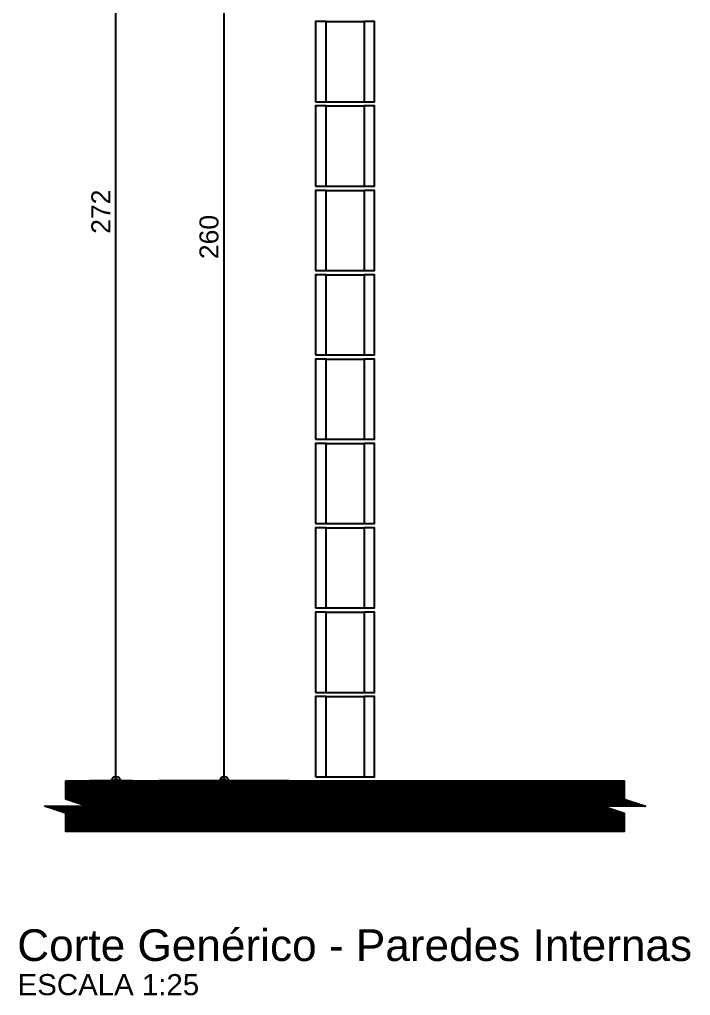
# Model space of a CAD drawing. Extents: x 0 to 119, y 0 to 84.
# Drawn here: x 57.77 to 64.14, y 65.01 to 74.27 of the extents above; entities that cross this region are included whole.
import ezdxf

# ---------------------------------------------------------------- set-up
doc = ezdxf.new("R2010")
doc.units = 0
doc.header["$MEASUREMENT"] = 0
for name, color, linetype in [('10', 252, 'CONTINUOUS'), ('24', 7, 'CONTINUOUS'), ('29', 9, 'CONTINUOUS'), ('32', 250, 'CONTINUOUS'), ('6', 178, 'CONTINUOUS')]:
    doc.layers.add(name, color=color, linetype=linetype)
doc.styles.add('TQS_ARIAL', font='arial.ttf')

msp = doc.modelspace()

# ---------------------------------------------------------------- linework, layer by layer
at = {"layer": '10', "color": 252, "linetype": 'Continuous'}
for p, q in [((60.676271, 74.249475), (61.036271, 74.249475)), ((60.676271, 73.489475), (61.036271, 73.489475)), ((60.676271, 73.449475), (61.036271, 73.449475)), ((60.676271, 72.689475), (61.036271, 72.689475)), ((60.676271, 72.649475), (61.036271, 72.649475)), ((60.676271, 71.889475), (61.036271, 71.889475)), ((60.676271, 71.849475), (61.036271, 71.849475)), ((60.676271, 71.089475), (61.036271, 71.089475)), ((60.676271, 71.049475), (61.036271, 71.049475)), ((60.676271, 70.289475), (61.036271, 70.289475)), ((60.676271, 70.249475), (61.036271, 70.249475)), ((60.676271, 69.489475), (61.036271, 69.489475)), ((60.676271, 69.449475), (61.036271, 69.449475)), ((60.676271, 68.689475), (61.036271, 68.689475)), ((60.676271, 68.649475), (61.036271, 68.649475)), ((60.676271, 67.889475), (61.036271, 67.889475)), ((60.676271, 67.849475), (61.036271, 67.849475)), ((60.676271, 67.089475), (61.036271, 67.089475))]:
    msp.add_line(p, q, dxfattribs=at)
for points in [[(60.576271, 73.489475), (60.676271, 73.489475), (60.676271, 74.249475), (60.576271, 74.249475), (60.576271, 73.489475)], [(61.036271, 73.489475), (61.136271, 73.489475), (61.136271, 74.249475), (61.036271, 74.249475), (61.036271, 73.489475)], [(60.576271, 72.689475), (60.676271, 72.689475), (60.676271, 73.449475), (60.576271, 73.449475), (60.576271, 72.689475)], [(61.036271, 72.689475), (61.136271, 72.689475), (61.136271, 73.449475), (61.036271, 73.449475), (61.036271, 72.689475)], [(60.576271, 71.889475), (60.676271, 71.889475), (60.676271, 72.649475), (60.576271, 72.649475), (60.576271, 71.889475)], [(61.036271, 71.889475), (61.136271, 71.889475), (61.136271, 72.649475), (61.036271, 72.649475), (61.036271, 71.889475)], [(60.576271, 71.089475), (60.676271, 71.089475), (60.676271, 71.849475), (60.576271, 71.849475), (60.576271, 71.089475)], [(61.036271, 71.089475), (61.136271, 71.089475), (61.136271, 71.849475), (61.036271, 71.849475), (61.036271, 71.089475)], [(60.576271, 70.289475), (60.676271, 70.289475), (60.676271, 71.049475), (60.576271, 71.049475), (60.576271, 70.289475)], [(61.036271, 70.289475), (61.136271, 70.289475), (61.136271, 71.049475), (61.036271, 71.049475), (61.036271, 70.289475)], [(60.576271, 69.489475), (60.676271, 69.489475), (60.676271, 70.249475), (60.576271, 70.249475), (60.576271, 69.489475)], [(61.036271, 69.489475), (61.136271, 69.489475), (61.136271, 70.249475), (61.036271, 70.249475), (61.036271, 69.489475)], [(60.576271, 68.689475), (60.676271, 68.689475), (60.676271, 69.449475), (60.576271, 69.449475), (60.576271, 68.689475)], [(61.036271, 68.689475), (61.136271, 68.689475), (61.136271, 69.449475), (61.036271, 69.449475), (61.036271, 68.689475)], [(60.576271, 67.889475), (60.676271, 67.889475), (60.676271, 68.649475), (60.576271, 68.649475), (60.576271, 67.889475)], [(61.036271, 67.889475), (61.136271, 67.889475), (61.136271, 68.649475), (61.036271, 68.649475), (61.036271, 67.889475)], [(60.576271, 67.089475), (60.676271, 67.089475), (60.676271, 67.849475), (60.576271, 67.849475), (60.576271, 67.089475)], [(61.036271, 67.089475), (61.136271, 67.089475), (61.136271, 67.849475), (61.036271, 67.849475), (61.036271, 67.089475)]]:
    msp.add_lwpolyline(points, dxfattribs=at)
at = {"layer": '29', "color": 9, "linetype": 'Continuous'}
for p, q in [((58.205936, 66.57808), (58.677331, 67.049475)), ((58.205936, 66.592222), (58.663189, 67.049475)), ((58.205936, 66.606364), (58.649047, 67.049475)), ((58.205936, 66.876142), (58.380346, 67.049475)), ((58.205936, 66.889207), (58.366204, 67.049475)), ((58.205936, 66.903349), (58.352062, 67.049475)), ((58.205936, 66.917491), (58.33792, 67.049475)), ((58.205936, 66.931633), (58.323778, 67.049475)), ((58.205936, 66.945776), (58.309636, 67.049475)), ((58.205936, 66.959918), (58.295493, 67.049475)), ((58.205936, 66.97406), (58.281351, 67.049475)), ((58.205936, 66.988202), (58.267209, 67.049475)), ((58.205936, 67.002344), (58.253067, 67.049475)), ((58.205936, 67.016486), (58.238925, 67.049475)), ((58.205936, 67.030628), (58.224783, 67.049475)), ((58.205936, 67.044771), (58.210641, 67.049475)), ((58.205936, 67.036817), (58.673278, 66.569475)), ((58.205936, 67.022675), (58.659136, 66.569475)), ((58.205936, 67.008533), (58.404522, 66.809947)), ((58.20742, 67.049475), (58.68742, 66.569475)), ((58.211473, 66.569475), (58.691473, 67.049475)), ((58.21735, 66.872337), (58.394488, 67.049475)), ((58.221562, 67.049475), (58.701562, 66.569475)), ((58.225615, 66.569475), (58.705615, 67.049475)), ((58.227957, 66.868802), (58.408631, 67.049475)), ((58.235704, 67.049475), (58.715704, 66.569475)), ((58.238563, 66.865266), (58.422773, 67.049475)), ((58.239758, 66.569475), (58.719758, 67.049475)), ((58.24917, 66.861731), (58.436915, 67.049475)), ((58.249846, 67.049475), (58.729846, 66.569475)), ((58.2539, 66.569475), (58.7339, 67.049475)), ((58.259777, 66.858195), (58.451057, 67.049475)), ((58.263988, 67.049475), (58.743988, 66.569475)), ((58.268042, 66.569475), (58.748042, 67.049475)), ((58.270383, 66.854659), (58.465199, 67.049475)), ((58.27813, 67.049475), (58.75813, 66.569475)), ((58.28099, 66.851124), (58.479341, 67.049475)), ((58.282184, 66.569475), (58.762184, 67.049475)), ((58.291596, 66.847588), (58.493483, 67.049475)), ((58.292273, 67.049475), (58.772273, 66.569475)), ((58.296326, 66.569475), (58.776326, 67.049475)), ((58.302203, 66.844053), (58.507625, 67.049475)), ((58.306415, 67.049475), (58.786415, 66.569475)), ((58.310468, 66.569475), (58.790468, 67.049475)), ((58.31281, 66.840517), (58.521768, 67.049475)), ((58.320557, 67.049475), (58.800557, 66.569475)), ((58.323416, 66.836982), (58.53591, 67.049475)), ((58.32461, 66.569475), (58.80461, 67.049475)), ((58.334023, 66.833446), (58.550052, 67.049475)), ((58.334699, 67.049475), (58.814699, 66.569475)), ((58.338752, 66.569475), (58.818752, 67.049475)), ((58.344629, 66.829911), (58.564194, 67.049475)), ((58.348841, 67.049475), (58.828841, 66.569475)), ((58.352895, 66.569475), (58.832895, 67.049475)), ((58.355236, 66.826375), (58.578336, 67.049475)), ((58.362983, 67.049475), (58.842983, 66.569475)), ((58.365843, 66.82284), (58.592478, 67.049475)), ((58.367037, 66.569475), (58.847037, 67.049475)), ((58.376449, 66.819304), (58.60662, 67.049475)), ((58.377125, 67.049475), (58.857125, 66.569475)), ((58.381179, 66.569475), (58.861179, 67.049475)), ((58.387056, 66.815769), (58.620763, 67.049475)), ((58.391268, 67.049475), (58.871268, 66.569475)), ((58.395321, 66.569475), (58.875321, 67.049475)), ((58.397662, 66.812233), (58.634905, 67.049475)), ((58.40541, 67.049475), (58.88541, 66.569475)), ((58.409463, 66.569475), (58.889463, 67.049475)), ((58.419552, 67.049475), (58.899552, 66.569475)), ((58.423605, 66.569475), (58.903605, 67.049475)), ((58.433694, 67.049475), (58.913694, 66.569475)), ((58.437747, 66.569475), (58.917747, 67.049475)), ((58.447836, 67.049475), (58.927836, 66.569475)), ((58.45189, 66.569475), (58.93189, 67.049475)), ((58.461978, 67.049475), (58.941978, 66.569475)), ((58.466032, 66.569475), (58.946032, 67.049475)), ((58.47612, 67.049475), (58.95612, 66.569475)), ((58.480174, 66.569475), (58.960174, 67.049475)), ((58.490263, 67.049475), (58.970263, 66.569475)), ((58.494316, 66.569475), (58.974316, 67.049475)), ((58.504405, 67.049475), (58.984405, 66.569475)), ((58.508458, 66.569475), (58.988458, 67.049475)), ((58.518547, 67.049475), (58.998547, 66.569475)), ((58.5226, 66.569475), (59.0026, 67.049475)), ((58.532689, 67.049475), (59.012689, 66.569475)), ((58.536742, 66.569475), (59.016742, 67.049475)), ((58.546831, 67.049475), (59.026831, 66.569475)), ((58.550885, 66.569475), (59.030885, 67.049475)), ((58.560973, 67.049475), (59.040973, 66.569475)), ((58.565027, 66.569475), (59.045027, 67.049475)), ((58.575115, 67.049475), (59.055115, 66.569475)), ((58.579169, 66.569475), (59.059169, 67.049475)), ((58.589257, 67.049475), (59.069257, 66.569475)), ((58.593311, 66.569475), (59.073311, 67.049475)), ((58.6034, 67.049475), (59.0834, 66.569475)), ((58.607453, 66.569475), (59.087453, 67.049475)), ((58.617542, 67.049475), (59.097542, 66.569475)), ((58.621595, 66.569475), (59.101595, 67.049475)), ((58.631684, 67.049475), (59.111684, 66.569475)), ((58.635737, 66.569475), (59.115737, 67.049475)), ((58.645826, 67.049475), (59.125826, 66.569475)), ((58.649879, 66.569475), (59.129879, 67.049475)), ((58.659968, 67.049475), (59.139968, 66.569475)), ((58.664022, 66.569475), (59.144022, 67.049475)), ((58.67411, 67.049475), (59.15411, 66.569475)), ((58.678164, 66.569475), (59.158164, 67.049475)), ((58.688252, 67.049475), (59.168252, 66.569475)), ((58.692306, 66.569475), (59.172306, 67.049475)), ((58.702395, 67.049475), (59.182395, 66.569475)), ((58.706448, 66.569475), (59.186448, 67.049475)), ((58.716537, 67.049475), (59.196537, 66.569475)), ((58.72059, 66.569475), (59.20059, 67.049475)), ((58.730679, 67.049475), (59.210679, 66.569475)), ((58.734732, 66.569475), (59.214732, 67.049475)), ((58.744821, 67.049475), (59.224821, 66.569475)), ((58.748874, 66.569475), (59.228874, 67.049475)), ((58.758963, 67.049475), (59.238963, 66.569475)), ((58.763017, 66.569475), (59.243017, 67.049475)), ((58.773105, 67.049475), (59.253105, 66.569475)), ((58.777159, 66.569475), (59.257159, 67.049475)), ((58.787247, 67.049475), (59.267247, 66.569475)), ((58.791301, 66.569475), (59.271301, 67.049475)), ((58.80139, 67.049475), (59.28139, 66.569475)), ((58.805443, 66.569475), (59.285443, 67.049475)), ((58.815532, 67.049475), (59.295532, 66.569475)), ((58.819585, 66.569475), (59.299585, 67.049475)), ((58.829674, 67.049475), (59.309674, 66.569475)), ((58.833727, 66.569475), (59.313727, 67.049475)), ((58.843816, 67.049475), (59.323816, 66.569475)), ((58.847869, 66.569475), (59.327869, 67.049475)), ((58.857958, 67.049475), (59.337958, 66.569475)), ((58.862011, 66.569475), (59.342011, 67.049475)), ((58.8721, 67.049475), (59.3521, 66.569475)), ((58.876154, 66.569475), (59.356154, 67.049475)), ((58.886242, 67.049475), (59.366242, 66.569475)), ((58.890296, 66.569475), (59.370296, 67.049475)), ((58.900384, 67.049475), (59.380384, 66.569475)), ((58.904438, 66.569475), (59.384438, 67.049475)), ((58.914527, 67.049475), (59.394527, 66.569475)), ((58.91858, 66.569475), (59.39858, 67.049475)), ((58.928669, 67.049475), (59.408669, 66.569475)), ((58.932722, 66.569475), (59.412722, 67.049475)), ((58.942811, 67.049475), (59.422811, 66.569475)), ((58.946864, 66.569475), (59.426864, 67.049475)), ((58.956953, 67.049475), (59.436953, 66.569475)), ((58.961006, 66.569475), (59.441006, 67.049475)), ((58.971095, 67.049475), (59.451095, 66.569475)), ((58.975149, 66.569475), (59.455149, 67.049475)), ((58.985237, 67.049475), (59.465237, 66.569475)), ((58.989291, 66.569475), (59.469291, 67.049475)), ((58.999379, 67.049475), (59.479379, 66.569475)), ((59.003433, 66.569475), (59.483433, 67.049475)), ((59.013522, 67.049475), (59.493522, 66.569475)), ((59.017575, 66.569475), (59.497575, 67.049475)), ((59.027664, 67.049475), (59.507664, 66.569475)), ((59.031717, 66.569475), (59.511717, 67.049475)), ((59.041806, 67.049475), (59.521806, 66.569475)), ((59.045859, 66.569475), (59.525859, 67.049475)), ((59.055948, 67.049475), (59.535948, 66.569475)), ((59.060001, 66.569475), (59.540001, 67.049475)), ((59.07009, 67.049475), (59.55009, 66.569475)), ((59.074144, 66.569475), (59.554144, 67.049475)), ((59.084232, 67.049475), (59.564232, 66.569475)), ((59.088286, 66.569475), (59.568286, 67.049475)), ((59.098374, 67.049475), (59.578374, 66.569475)), ((59.102428, 66.569475), (59.582428, 67.049475)), ((59.112516, 67.049475), (59.592516, 66.569475)), ((59.11657, 66.569475), (59.59657, 67.049475)), ((59.126659, 67.049475), (59.606659, 66.569475)), ((59.130712, 66.569475), (59.610712, 67.049475)), ((59.140801, 67.049475), (59.620801, 66.569475)), ((59.144854, 66.569475), (59.624854, 67.049475)), ((59.154943, 67.049475), (59.634943, 66.569475)), ((59.158996, 66.569475), (59.638996, 67.049475)), ((59.169085, 67.049475), (59.649085, 66.569475)), ((59.173138, 66.569475), (59.653138, 67.049475)), ((59.183227, 67.049475), (59.663227, 66.569475)), ((59.187281, 66.569475), (59.667281, 67.049475)), ((59.197369, 67.049475), (59.677369, 66.569475)), ((59.201423, 66.569475), (59.681423, 67.049475)), ((59.211511, 67.049475), (59.691511, 66.569475)), ((59.215565, 66.569475), (59.695565, 67.049475)), ((59.225654, 67.049475), (59.705654, 66.569475)), ((59.229707, 66.569475), (59.709707, 67.049475)), ((59.239796, 67.049475), (59.719796, 66.569475)), ((59.243849, 66.569475), (59.723849, 67.049475)), ((59.253938, 67.049475), (59.733938, 66.569475)), ((59.257991, 66.569475), (59.737991, 67.049475)), ((59.26808, 67.049475), (59.74808, 66.569475)), ((59.272133, 66.569475), (59.752133, 67.049475)), ((59.282222, 67.049475), (59.762222, 66.569475)), ((59.286276, 66.569475), (59.766276, 67.049475)), ((59.296364, 67.049475), (59.776364, 66.569475)), ((59.300418, 66.569475), (59.780418, 67.049475)), ((59.310506, 67.049475), (59.790506, 66.569475)), ((59.31456, 66.569475), (59.79456, 67.049475)), ((59.324649, 67.049475), (59.804649, 66.569475)), ((59.328702, 66.569475), (59.808702, 67.049475)), ((59.338791, 67.049475), (59.818791, 66.569475)), ((59.342844, 66.569475), (59.822844, 67.049475)), ((59.352933, 67.049475), (59.832933, 66.569475)), ((59.356986, 66.569475), (59.836986, 67.049475)), ((59.367075, 67.049475), (59.847075, 66.569475)), ((59.371128, 66.569475), (59.851128, 67.049475)), ((59.381217, 67.049475), (59.861217, 66.569475)), ((59.385271, 66.569475), (59.865271, 67.049475)), ((59.395359, 67.049475), (59.875359, 66.569475)), ((59.399413, 66.569475), (59.879413, 67.049475)), ((59.409501, 67.049475), (59.889501, 66.569475)), ((59.413555, 66.569475), (59.893555, 67.049475)), ((59.423643, 67.049475), (59.903643, 66.569475)), ((59.427697, 66.569475), (59.907697, 67.049475)), ((59.437786, 67.049475), (59.917786, 66.569475)), ((59.441839, 66.569475), (59.921839, 67.049475)), ((59.451928, 67.049475), (59.931928, 66.569475)), ((59.455981, 66.569475), (59.935981, 67.049475)), ((59.46607, 67.049475), (59.94607, 66.569475)), ((59.470123, 66.569475), (59.950123, 67.049475)), ((59.480212, 67.049475), (59.960212, 66.569475)), ((59.484265, 66.569475), (59.964265, 67.049475)), ((59.494354, 67.049475), (59.974354, 66.569475)), ((59.498408, 66.569475), (59.978408, 67.049475)), ((59.508496, 67.049475), (59.988496, 66.569475)), ((59.51255, 66.569475), (59.99255, 67.049475)), ((59.522638, 67.049475), (60.002638, 66.569475)), ((59.526692, 66.569475), (60.006692, 67.049475)), ((59.536781, 67.049475), (60.016781, 66.569475)), ((59.540834, 66.569475), (60.020834, 67.049475)), ((59.550923, 67.049475), (60.030923, 66.569475)), ((59.554976, 66.569475), (60.034976, 67.049475)), ((59.565065, 67.049475), (60.045065, 66.569475)), ((59.569118, 66.569475), (60.049118, 67.049475)), ((59.579207, 67.049475), (60.059207, 66.569475)), ((59.58326, 66.569475), (60.06326, 67.049475)), ((59.593349, 67.049475), (60.073349, 66.569475)), ((59.597403, 66.569475), (60.077403, 67.049475)), ((59.607491, 67.049475), (60.087491, 66.569475)), ((59.611545, 66.569475), (60.091545, 67.049475)), ((59.621633, 67.049475), (60.101633, 66.569475)), ((59.625687, 66.569475), (60.105687, 67.049475)), ((59.635776, 67.049475), (60.115776, 66.569475)), ((59.639829, 66.569475), (60.119829, 67.049475)), ((59.649918, 67.049475), (60.129918, 66.569475)), ((59.653971, 66.569475), (60.133971, 67.049475)), ((59.66406, 67.049475), (60.14406, 66.569475)), ((59.668113, 66.569475), (60.148113, 67.049475)), ((59.678202, 67.049475), (60.158202, 66.569475)), ((59.682255, 66.569475), (60.162255, 67.049475)), ((59.692344, 67.049475), (60.172344, 66.569475)), ((59.696397, 66.569475), (60.176397, 67.049475)), ((59.706486, 67.049475), (60.186486, 66.569475)), ((59.71054, 66.569475), (60.19054, 67.049475)), ((59.720628, 67.049475), (60.200628, 66.569475)), ((59.724682, 66.569475), (60.204682, 67.049475)), ((59.73477, 67.049475), (60.21477, 66.569475)), ((59.738824, 66.569475), (60.218824, 67.049475)), ((59.748913, 67.049475), (60.228913, 66.569475)), ((59.752966, 66.569475), (60.232966, 67.049475)), ((59.763055, 67.049475), (60.243055, 66.569475)), ((59.767108, 66.569475), (60.247108, 67.049475)), ((59.777197, 67.049475), (60.257197, 66.569475)), ((59.78125, 66.569475), (60.26125, 67.049475)), ((59.791339, 67.049475), (60.271339, 66.569475)), ((59.795392, 66.569475), (60.275392, 67.049475)), ((59.805481, 67.049475), (60.285481, 66.569475)), ((59.809535, 66.569475), (60.289535, 67.049475)), ((59.819623, 67.049475), (60.299623, 66.569475)), ((59.823677, 66.569475), (60.303677, 67.049475)), ((59.833765, 67.049475), (60.313765, 66.569475)), ((59.837819, 66.569475), (60.317819, 67.049475)), ((59.847908, 67.049475), (60.327908, 66.569475)), ((59.851961, 66.569475), (60.331961, 67.049475)), ((59.86205, 67.049475), (60.34205, 66.569475)), ((59.866103, 66.569475), (60.346103, 67.049475)), ((59.876192, 67.049475), (60.356192, 66.569475)), ((59.880245, 66.569475), (60.360245, 67.049475)), ((59.890334, 67.049475), (60.370334, 66.569475)), ((59.894387, 66.569475), (60.374387, 67.049475)), ((59.904476, 67.049475), (60.384476, 66.569475)), ((59.90853, 66.569475), (60.38853, 67.049475)), ((59.918618, 67.049475), (60.398618, 66.569475)), ((59.922672, 66.569475), (60.402672, 67.049475)), ((59.93276, 67.049475), (60.41276, 66.569475)), ((59.936814, 66.569475), (60.416814, 67.049475)), ((59.946902, 67.049475), (60.426902, 66.569475)), ((59.950956, 66.569475), (60.430956, 67.049475)), ((59.961045, 67.049475), (60.441045, 66.569475)), ((59.965098, 66.569475), (60.445098, 67.049475)), ((59.975187, 67.049475), (60.455187, 66.569475)), ((59.97924, 66.569475), (60.45924, 67.049475)), ((59.989329, 67.049475), (60.469329, 66.569475)), ((59.993382, 66.569475), (60.473382, 67.049475)), ((60.003471, 67.049475), (60.483471, 66.569475)), ((60.007524, 66.569475), (60.487524, 67.049475)), ((60.017613, 67.049475), (60.497613, 66.569475)), ((60.021667, 66.569475), (60.501667, 67.049475)), ((60.031755, 67.049475), (60.511755, 66.569475)), ((60.035809, 66.569475), (60.515809, 67.049475)), ((60.045897, 67.049475), (60.525897, 66.569475)), ((60.049951, 66.569475), (60.529951, 67.049475)), ((60.06004, 67.049475), (60.54004, 66.569475)), ((60.064093, 66.569475), (60.544093, 67.049475)), ((60.074182, 67.049475), (60.554182, 66.569475)), ((60.078235, 66.569475), (60.558235, 67.049475)), ((60.088324, 67.049475), (60.568324, 66.569475)), ((60.092377, 66.569475), (60.572377, 67.049475)), ((60.102466, 67.049475), (60.582466, 66.569475)), ((60.106519, 66.569475), (60.586519, 67.049475)), ((60.116608, 67.049475), (60.596608, 66.569475)), ((60.120662, 66.569475), (60.600662, 67.049475)), ((60.13075, 67.049475), (60.61075, 66.569475)), ((60.134804, 66.569475), (60.614804, 67.049475)), ((60.144892, 67.049475), (60.624892, 66.569475)), ((60.148946, 66.569475), (60.628946, 67.049475)), ((60.159035, 67.049475), (60.639035, 66.569475)), ((60.163088, 66.569475), (60.643088, 67.049475)), ((60.173177, 67.049475), (60.653177, 66.569475)), ((60.17723, 66.569475), (60.65723, 67.049475)), ((60.187319, 67.049475), (60.667319, 66.569475)), ((60.191372, 66.569475), (60.671372, 67.049475)), ((60.201461, 67.049475), (60.681461, 66.569475)), ((60.205514, 66.569475), (60.685514, 67.049475)), ((60.215603, 67.049475), (60.695603, 66.569475)), ((60.219657, 66.569475), (60.699657, 67.049475)), ((60.229745, 67.049475), (60.709745, 66.569475)), ((60.233799, 66.569475), (60.713799, 67.049475)), ((60.243887, 67.049475), (60.723887, 66.569475)), ((60.247941, 66.569475), (60.727941, 67.049475)), ((60.258029, 67.049475), (60.738029, 66.569475)), ((60.262083, 66.569475), (60.742083, 67.049475)), ((60.272172, 67.049475), (60.752172, 66.569475)), ((60.276225, 66.569475), (60.756225, 67.049475)), ((60.286314, 67.049475), (60.766314, 66.569475)), ((60.290367, 66.569475), (60.770367, 67.049475)), ((60.300456, 67.049475), (60.780456, 66.569475)), ((60.304509, 66.569475), (60.784509, 67.049475)), ((60.314598, 67.049475), (60.794598, 66.569475)), ((60.318651, 66.569475), (60.798651, 67.049475)), ((60.32874, 67.049475), (60.80874, 66.569475)), ((60.332794, 66.569475), (60.812794, 67.049475)), ((60.342882, 67.049475), (60.822882, 66.569475)), ((60.346936, 66.569475), (60.826936, 67.049475)), ((60.357024, 67.049475), (60.837024, 66.569475)), ((60.361078, 66.569475), (60.841078, 67.049475)), ((60.371167, 67.049475), (60.851167, 66.569475)), ((60.37522, 66.569475), (60.85522, 67.049475)), ((60.385309, 67.049475), (60.865309, 66.569475)), ((60.389362, 66.569475), (60.869362, 67.049475)), ((60.399451, 67.049475), (60.879451, 66.569475)), ((60.403504, 66.569475), (60.883504, 67.049475)), ((60.413593, 67.049475), (60.893593, 66.569475)), ((60.417646, 66.569475), (60.897646, 67.049475)), ((60.427735, 67.049475), (60.907735, 66.569475)), ((60.431789, 66.569475), (60.911789, 67.049475)), ((60.441877, 67.049475), (60.921877, 66.569475)), ((60.445931, 66.569475), (60.925931, 67.049475)), ((60.456019, 67.049475), (60.936019, 66.569475)), ((60.460073, 66.569475), (60.940073, 67.049475)), ((60.470162, 67.049475), (60.950162, 66.569475)), ((60.474215, 66.569475), (60.954215, 67.049475)), ((60.484304, 67.049475), (60.964304, 66.569475)), ((60.488357, 66.569475), (60.968357, 67.049475)), ((60.498446, 67.049475), (60.978446, 66.569475)), ((60.502499, 66.569475), (60.982499, 67.049475)), ((60.512588, 67.049475), (60.992588, 66.569475)), ((60.516641, 66.569475), (60.996641, 67.049475)), ((60.52673, 67.049475), (61.00673, 66.569475)), ((60.530783, 66.569475), (61.010783, 67.049475)), ((60.540872, 67.049475), (61.020872, 66.569475)), ((60.544926, 66.569475), (61.024926, 67.049475)), ((60.555014, 67.049475), (61.035014, 66.569475)), ((60.559068, 66.569475), (61.039068, 67.049475)), ((60.569156, 67.049475), (61.049156, 66.569475)), ((60.57321, 66.569475), (61.05321, 67.049475)), ((60.583299, 67.049475), (61.063299, 66.569475)), ((60.587352, 66.569475), (61.067352, 67.049475)), ((60.597441, 67.049475), (61.077441, 66.569475)), ((60.601494, 66.569475), (61.081494, 67.049475)), ((60.611583, 67.049475), (61.091583, 66.569475)), ((60.615636, 66.569475), (61.095636, 67.049475)), ((60.625725, 67.049475), (61.105725, 66.569475)), ((60.629778, 66.569475), (61.109778, 67.049475)), ((60.639867, 67.049475), (61.119867, 66.569475)), ((60.643921, 66.569475), (61.123921, 67.049475)), ((60.654009, 67.049475), (61.134009, 66.569475)), ((60.658063, 66.569475), (61.138063, 67.049475)), ((60.668151, 67.049475), (61.148151, 66.569475)), ((60.672205, 66.569475), (61.152205, 67.049475)), ((60.682294, 67.049475), (61.162294, 66.569475)), ((60.686347, 66.569475), (61.166347, 67.049475)), ((60.696436, 67.049475), (61.176436, 66.569475)), ((60.700489, 66.569475), (61.180489, 67.049475)), ((60.710578, 67.049475), (61.190578, 66.569475)), ((60.714631, 66.569475), (61.194631, 67.049475)), ((60.72472, 67.049475), (61.20472, 66.569475)), ((60.728773, 66.569475), (61.208773, 67.049475)), ((60.738862, 67.049475), (61.218862, 66.569475)), ((60.742916, 66.569475), (61.222916, 67.049475)), ((60.753004, 67.049475), (61.233004, 66.569475)), ((60.757058, 66.569475), (61.237058, 67.049475)), ((60.767146, 67.049475), (61.247146, 66.569475)), ((60.7712, 66.569475), (61.2512, 67.049475)), ((60.781288, 67.049475), (61.261288, 66.569475)), ((60.785342, 66.569475), (61.265342, 67.049475)), ((60.795431, 67.049475), (61.275431, 66.569475)), ((60.799484, 66.569475), (61.279484, 67.049475)), ((60.809573, 67.049475), (61.289573, 66.569475)), ((60.813626, 66.569475), (61.293626, 67.049475)), ((60.823715, 67.049475), (61.303715, 66.569475)), ((60.827768, 66.569475), (61.307768, 67.049475)), ((60.837857, 67.049475), (61.317857, 66.569475)), ((60.84191, 66.569475), (61.32191, 67.049475)), ((60.851999, 67.049475), (61.331999, 66.569475)), ((60.856053, 66.569475), (61.336053, 67.049475)), ((60.866141, 67.049475), (61.346141, 66.569475)), ((60.870195, 66.569475), (61.350195, 67.049475)), ((60.880283, 67.049475), (61.360283, 66.569475)), ((60.884337, 66.569475), (61.364337, 67.049475)), ((60.894426, 67.049475), (61.374426, 66.569475)), ((60.898479, 66.569475), (61.378479, 67.049475)), ((60.908568, 67.049475), (61.388568, 66.569475)), ((60.912621, 66.569475), (61.392621, 67.049475)), ((60.92271, 67.049475), (61.40271, 66.569475)), ((60.926763, 66.569475), (61.406763, 67.049475)), ((60.936852, 67.049475), (61.416852, 66.569475)), ((60.940905, 66.569475), (61.420905, 67.049475)), ((60.950994, 67.049475), (61.430994, 66.569475)), ((60.955048, 66.569475), (61.435048, 67.049475)), ((60.965136, 67.049475), (61.445136, 66.569475)), ((60.96919, 66.569475), (61.44919, 67.049475)), ((60.979278, 67.049475), (61.459278, 66.569475)), ((60.983332, 66.569475), (61.463332, 67.049475)), ((60.993421, 67.049475), (61.473421, 66.569475)), ((60.997474, 66.569475), (61.477474, 67.049475)), ((61.007563, 67.049475), (61.487563, 66.569475)), ((61.011616, 66.569475), (61.491616, 67.049475)), ((61.021705, 67.049475), (61.501705, 66.569475)), ((61.025758, 66.569475), (61.505758, 67.049475)), ((61.035847, 67.049475), (61.515847, 66.569475)), ((61.0399, 66.569475), (61.5199, 67.049475)), ((61.049989, 67.049475), (61.529989, 66.569475)), ((61.054043, 66.569475), (61.534043, 67.049475)), ((61.064131, 67.049475), (61.544131, 66.569475)), ((61.068185, 66.569475), (61.548185, 67.049475)), ((61.078273, 67.049475), (61.558273, 66.569475)), ((61.082327, 66.569475), (61.562327, 67.049475)), ((61.092415, 67.049475), (61.572415, 66.569475)), ((61.096469, 66.569475), (61.576469, 67.049475)), ((61.106558, 67.049475), (61.586558, 66.569475)), ((61.110611, 66.569475), (61.590611, 67.049475)), ((61.1207, 67.049475), (61.6007, 66.569475)), ((61.124753, 66.569475), (61.604753, 67.049475)), ((61.134842, 67.049475), (61.614842, 66.569475)), ((61.138895, 66.569475), (61.618895, 67.049475)), ((61.148984, 67.049475), (61.628984, 66.569475)), ((61.153037, 66.569475), (61.633037, 67.049475)), ((61.163126, 67.049475), (61.643126, 66.569475)), ((61.16718, 66.569475), (61.64718, 67.049475)), ((61.177268, 67.049475), (61.657268, 66.569475)), ((61.181322, 66.569475), (61.661322, 67.049475)), ((61.19141, 67.049475), (61.67141, 66.569475)), ((61.195464, 66.569475), (61.675464, 67.049475)), ((61.205553, 67.049475), (61.685553, 66.569475)), ((61.209606, 66.569475), (61.689606, 67.049475)), ((61.219695, 67.049475), (61.699695, 66.569475)), ((61.223748, 66.569475), (61.703748, 67.049475)), ((61.233837, 67.049475), (61.713837, 66.569475)), ((61.23789, 66.569475), (61.71789, 67.049475)), ((61.247979, 67.049475), (61.727979, 66.569475)), ((61.252032, 66.569475), (61.732032, 67.049475)), ((61.262121, 67.049475), (61.742121, 66.569475)), ((61.266175, 66.569475), (61.746175, 67.049475)), ((61.276263, 67.049475), (61.756263, 66.569475)), ((61.280317, 66.569475), (61.760317, 67.049475)), ((61.290405, 67.049475), (61.770405, 66.569475)), ((61.294459, 66.569475), (61.774459, 67.049475)), ((61.304548, 67.049475), (61.784548, 66.569475)), ((61.308601, 66.569475), (61.788601, 67.049475)), ((61.31869, 67.049475), (61.79869, 66.569475)), ((61.322743, 66.569475), (61.802743, 67.049475)), ((61.332832, 67.049475), (61.812832, 66.569475)), ((61.336885, 66.569475), (61.816885, 67.049475)), ((61.346974, 67.049475), (61.826974, 66.569475)), ((61.351027, 66.569475), (61.831027, 67.049475)), ((61.361116, 67.049475), (61.841116, 66.569475)), ((61.365169, 66.569475), (61.845169, 67.049475)), ((61.375258, 67.049475), (61.855258, 66.569475)), ((61.379312, 66.569475), (61.859312, 67.049475)), ((61.3894, 67.049475), (61.8694, 66.569475)), ((61.393454, 66.569475), (61.873454, 67.049475)), ((61.403542, 67.049475), (61.883542, 66.569475)), ((61.407596, 66.569475), (61.887596, 67.049475)), ((61.417685, 67.049475), (61.897685, 66.569475)), ((61.421738, 66.569475), (61.901738, 67.049475)), ((61.431827, 67.049475), (61.911827, 66.569475)), ((61.43588, 66.569475), (61.91588, 67.049475)), ((61.445969, 67.049475), (61.925969, 66.569475)), ((61.450022, 66.569475), (61.930022, 67.049475)), ((61.460111, 67.049475), (61.940111, 66.569475)), ((61.464164, 66.569475), (61.944164, 67.049475)), ((61.474253, 67.049475), (61.954253, 66.569475)), ((61.478307, 66.569475), (61.958307, 67.049475)), ((61.488395, 67.049475), (61.968395, 66.569475)), ((61.492449, 66.569475), (61.972449, 67.049475)), ((61.502537, 67.049475), (61.982537, 66.569475)), ((61.506591, 66.569475), (61.986591, 67.049475)), ((61.51668, 67.049475), (61.99668, 66.569475)), ((61.520733, 66.569475), (62.000733, 67.049475)), ((61.530822, 67.049475), (62.010822, 66.569475)), ((61.534875, 66.569475), (62.014875, 67.049475)), ((61.544964, 67.049475), (62.024964, 66.569475)), ((61.549017, 66.569475), (62.029017, 67.049475)), ((61.559106, 67.049475), (62.039106, 66.569475)), ((61.563159, 66.569475), (62.043159, 67.049475)), ((61.573248, 67.049475), (62.053248, 66.569475)), ((61.577302, 66.569475), (62.057302, 67.049475)), ((61.58739, 67.049475), (62.06739, 66.569475)), ((61.591444, 66.569475), (62.071444, 67.049475)), ((61.601532, 67.049475), (62.081532, 66.569475)), ((61.605586, 66.569475), (62.085586, 67.049475)), ((61.615674, 67.049475), (62.095674, 66.569475)), ((61.619728, 66.569475), (62.099728, 67.049475)), ((61.629817, 67.049475), (62.109817, 66.569475)), ((61.63387, 66.569475), (62.11387, 67.049475)), ((61.643959, 67.049475), (62.123959, 66.569475)), ((61.648012, 66.569475), (62.128012, 67.049475)), ((61.658101, 67.049475), (62.138101, 66.569475)), ((61.662154, 66.569475), (62.142154, 67.049475)), ((61.672243, 67.049475), (62.152243, 66.569475)), ((61.676296, 66.569475), (62.156296, 67.049475)), ((61.686385, 67.049475), (62.166385, 66.569475)), ((61.690439, 66.569475), (62.170439, 67.049475)), ((61.700527, 67.049475), (62.180527, 66.569475)), ((61.704581, 66.569475), (62.184581, 67.049475)), ((61.714669, 67.049475), (62.194669, 66.569475)), ((61.718723, 66.569475), (62.198723, 67.049475)), ((61.728812, 67.049475), (62.208812, 66.569475)), ((61.732865, 66.569475), (62.212865, 67.049475)), ((61.742954, 67.049475), (62.222954, 66.569475)), ((61.747007, 66.569475), (62.227007, 67.049475)), ((61.757096, 67.049475), (62.237096, 66.569475)), ((61.761149, 66.569475), (62.241149, 67.049475)), ((61.771238, 67.049475), (62.251238, 66.569475)), ((61.775291, 66.569475), (62.255291, 67.049475)), ((61.78538, 67.049475), (62.26538, 66.569475)), ((61.789434, 66.569475), (62.269434, 67.049475)), ((61.799522, 67.049475), (62.279522, 66.569475)), ((61.803576, 66.569475), (62.283576, 67.049475)), ((61.813664, 67.049475), (62.293664, 66.569475)), ((61.817718, 66.569475), (62.297718, 67.049475)), ((61.827807, 67.049475), (62.307807, 66.569475)), ((61.83186, 66.569475), (62.31186, 67.049475)), ((61.841949, 67.049475), (62.321949, 66.569475)), ((61.846002, 66.569475), (62.326002, 67.049475)), ((61.856091, 67.049475), (62.336091, 66.569475)), ((61.860144, 66.569475), (62.340144, 67.049475)), ((61.870233, 67.049475), (62.350233, 66.569475)), ((61.874286, 66.569475), (62.354286, 67.049475)), ((61.884375, 67.049475), (62.364375, 66.569475)), ((61.888429, 66.569475), (62.368429, 67.049475)), ((61.898517, 67.049475), (62.378517, 66.569475)), ((61.902571, 66.569475), (62.382571, 67.049475)), ((61.912659, 67.049475), (62.392659, 66.569475)), ((61.916713, 66.569475), (62.396713, 67.049475)), ((61.926801, 67.049475), (62.406801, 66.569475)), ((61.930855, 66.569475), (62.410855, 67.049475)), ((61.940944, 67.049475), (62.420944, 66.569475)), ((61.944997, 66.569475), (62.424997, 67.049475)), ((61.955086, 67.049475), (62.435086, 66.569475)), ((61.959139, 66.569475), (62.439139, 67.049475)), ((61.969228, 67.049475), (62.449228, 66.569475)), ((61.973281, 66.569475), (62.453281, 67.049475)), ((61.98337, 67.049475), (62.46337, 66.569475)), ((61.987423, 66.569475), (62.467423, 67.049475)), ((61.997512, 67.049475), (62.477512, 66.569475)), ((62.001566, 66.569475), (62.481566, 67.049475)), ((62.011654, 67.049475), (62.491654, 66.569475)), ((62.015708, 66.569475), (62.495708, 67.049475)), ((62.025796, 67.049475), (62.505796, 66.569475)), ((62.02985, 66.569475), (62.50985, 67.049475)), ((62.039939, 67.049475), (62.519939, 66.569475)), ((62.043992, 66.569475), (62.523992, 67.049475)), ((62.054081, 67.049475), (62.534081, 66.569475)), ((62.058134, 66.569475), (62.538134, 67.049475)), ((62.068223, 67.049475), (62.548223, 66.569475)), ((62.072276, 66.569475), (62.552276, 67.049475)), ((62.082365, 67.049475), (62.562365, 66.569475)), ((62.086418, 66.569475), (62.566418, 67.049475)), ((62.096507, 67.049475), (62.576507, 66.569475)), ((62.100561, 66.569475), (62.580561, 67.049475)), ((62.110649, 67.049475), (62.590649, 66.569475)), ((62.114703, 66.569475), (62.594703, 67.049475)), ((62.124791, 67.049475), (62.604791, 66.569475)), ((62.128845, 66.569475), (62.608845, 67.049475)), ((62.138934, 67.049475), (62.618934, 66.569475)), ((62.142987, 66.569475), (62.622987, 67.049475)), ((62.153076, 67.049475), (62.633076, 66.569475)), ((62.157129, 66.569475), (62.637129, 67.049475)), ((62.167218, 67.049475), (62.647218, 66.569475)), ((62.171271, 66.569475), (62.651271, 67.049475)), ((62.18136, 67.049475), (62.66136, 66.569475)), ((62.185413, 66.569475), (62.665413, 67.049475)), ((62.195502, 67.049475), (62.675502, 66.569475)), ((62.199556, 66.569475), (62.679556, 67.049475)), ((62.209644, 67.049475), (62.689644, 66.569475)), ((62.213698, 66.569475), (62.693698, 67.049475)), ((62.223786, 67.049475), (62.703786, 66.569475)), ((62.22784, 66.569475), (62.70784, 67.049475)), ((62.237928, 67.049475), (62.717928, 66.569475)), ((62.241982, 66.569475), (62.721982, 67.049475)), ((62.252071, 67.049475), (62.732071, 66.569475)), ((62.256124, 66.569475), (62.736124, 67.049475)), ((62.266213, 67.049475), (62.746213, 66.569475)), ((62.270266, 66.569475), (62.750266, 67.049475)), ((62.280355, 67.049475), (62.760355, 66.569475)), ((62.284408, 66.569475), (62.764408, 67.049475)), ((62.294497, 67.049475), (62.774497, 66.569475)), ((62.29855, 66.569475), (62.77855, 67.049475)), ((62.308639, 67.049475), (62.788639, 66.569475)), ((62.312693, 66.569475), (62.792693, 67.049475)), ((62.322781, 67.049475), (62.802781, 66.569475)), ((62.326835, 66.569475), (62.806835, 67.049475)), ((62.336923, 67.049475), (62.816923, 66.569475)), ((62.340977, 66.569475), (62.820977, 67.049475)), ((62.351066, 67.049475), (62.831066, 66.569475)), ((62.355119, 66.569475), (62.835119, 67.049475)), ((62.365208, 67.049475), (62.845208, 66.569475)), ((62.369261, 66.569475), (62.849261, 67.049475)), ((62.37935, 67.049475), (62.85935, 66.569475)), ((62.383403, 66.569475), (62.863403, 67.049475)), ((62.393492, 67.049475), (62.873492, 66.569475)), ((62.397545, 66.569475), (62.877545, 67.049475)), ((62.407634, 67.049475), (62.887634, 66.569475)), ((62.411688, 66.569475), (62.891688, 67.049475)), ((62.421776, 67.049475), (62.901776, 66.569475)), ((62.42583, 66.569475), (62.90583, 67.049475)), ((62.435918, 67.049475), (62.915918, 66.569475)), ((62.439972, 66.569475), (62.919972, 67.049475)), ((62.45006, 67.049475), (62.93006, 66.569475)), ((62.454114, 66.569475), (62.934114, 67.049475)), ((62.464203, 67.049475), (62.944203, 66.569475)), ((62.468256, 66.569475), (62.948256, 67.049475)), ((62.478345, 67.049475), (62.958345, 66.569475)), ((62.482398, 66.569475), (62.962398, 67.049475)), ((62.492487, 67.049475), (62.972487, 66.569475)), ((62.49654, 66.569475), (62.97654, 67.049475)), ((62.506629, 67.049475), (62.986629, 66.569475)), ((62.510682, 66.569475), (62.990682, 67.049475)), ((62.520771, 67.049475), (63.000771, 66.569475)), ((62.524825, 66.569475), (63.004825, 67.049475)), ((62.534913, 67.049475), (63.014913, 66.569475)), ((62.538967, 66.569475), (63.018967, 67.049475)), ((62.549055, 67.049475), (63.029055, 66.569475)), ((62.553109, 66.569475), (63.033109, 67.049475)), ((62.563198, 67.049475), (63.043198, 66.569475)), ((62.567251, 66.569475), (63.047251, 67.049475)), ((62.57734, 67.049475), (63.05734, 66.569475)), ((62.581393, 66.569475), (63.061393, 67.049475)), ((62.591482, 67.049475), (63.071482, 66.569475)), ((62.595535, 66.569475), (63.075535, 67.049475)), ((62.605624, 67.049475), (63.085624, 66.569475)), ((62.609677, 66.569475), (63.089677, 67.049475)), ((62.619766, 67.049475), (63.099766, 66.569475)), ((62.62382, 66.569475), (63.10382, 67.049475)), ((62.633908, 67.049475), (63.113908, 66.569475)), ((62.637962, 66.569475), (63.117962, 67.049475)), ((62.64805, 67.049475), (63.12805, 66.569475)), ((62.652104, 66.569475), (63.132104, 67.049475)), ((62.662193, 67.049475), (63.142193, 66.569475)), ((62.666246, 66.569475), (63.146246, 67.049475)), ((62.676335, 67.049475), (63.156335, 66.569475)), ((62.680388, 66.569475), (63.160388, 67.049475)), ((62.690477, 67.049475), (63.170477, 66.569475)), ((62.69453, 66.569475), (63.17453, 67.049475)), ((62.704619, 67.049475), (63.184619, 66.569475)), ((62.708672, 66.569475), (63.188672, 67.049475)), ((62.718761, 67.049475), (63.198761, 66.569475)), ((62.722815, 66.569475), (63.202815, 67.049475)), ((62.732903, 67.049475), (63.212903, 66.569475)), ((62.736957, 66.569475), (63.216957, 67.049475)), ((62.747045, 67.049475), (63.227045, 66.569475)), ((62.751099, 66.569475), (63.231099, 67.049475)), ((62.761187, 67.049475), (63.241187, 66.569475)), ((62.765241, 66.569475), (63.245241, 67.049475)), ((62.77533, 67.049475), (63.25533, 66.569475)), ((62.779383, 66.569475), (63.259383, 67.049475)), ((62.789472, 67.049475), (63.269472, 66.569475)), ((62.793525, 66.569475), (63.273525, 67.049475)), ((62.803614, 67.049475), (63.283614, 66.569475)), ((62.807667, 66.569475), (63.287667, 67.049475)), ((62.817756, 67.049475), (63.297756, 66.569475)), ((62.821809, 66.569475), (63.301809, 67.049475)), ((62.831898, 67.049475), (63.311898, 66.569475)), ((62.835952, 66.569475), (63.315952, 67.049475)), ((62.84604, 67.049475), (63.32604, 66.569475)), ((62.850094, 66.569475), (63.330094, 67.049475)), ((62.860182, 67.049475), (63.340182, 66.569475)), ((62.864236, 66.569475), (63.344236, 67.049475)), ((62.874325, 67.049475), (63.354325, 66.569475)), ((62.878378, 66.569475), (63.358378, 67.049475)), ((62.888467, 67.049475), (63.368467, 66.569475)), ((62.89252, 66.569475), (63.37252, 67.049475)), ((62.902609, 67.049475), (63.382609, 66.569475)), ((62.906662, 66.569475), (63.386662, 67.049475)), ((62.916751, 67.049475), (63.396751, 66.569475)), ((62.920804, 66.569475), (63.400804, 67.049475)), ((62.930893, 67.049475), (63.410893, 66.569475)), ((62.934947, 66.569475), (63.414947, 67.049475)), ((62.945035, 67.049475), (63.425035, 66.569475)), ((62.949089, 66.569475), (63.429089, 67.049475)), ((62.959177, 67.049475), (63.439177, 66.569475)), ((62.963231, 66.569475), (63.443231, 67.049475)), ((62.97332, 67.049475), (63.45332, 66.569475)), ((62.977373, 66.569475), (63.457373, 67.049475)), ((62.987462, 67.049475), (63.467462, 66.569475)), ((62.991515, 66.569475), (63.471515, 67.049475)), ((63.001604, 67.049475), (63.481604, 66.569475)), ((63.005657, 66.569475), (63.485657, 67.049475)), ((63.015746, 67.049475), (63.495746, 66.569475)), ((63.019799, 66.569475), (63.499799, 67.049475)), ((63.029888, 67.049475), (63.506607, 66.572757)), ((63.033942, 66.569475), (63.506607, 67.042141)), ((63.04403, 67.049475), (63.506607, 66.586899)), ((63.048084, 66.569475), (63.506607, 67.027999)), ((63.058172, 67.049475), (63.506607, 66.601041)), ((63.062226, 66.569475), (63.506607, 67.013856)), ((63.072314, 67.049475), (63.312314, 66.809475)), ((63.086457, 67.049475), (63.326457, 66.809475)), ((63.100599, 67.049475), (63.340599, 66.809475)), ((63.114741, 67.049475), (63.354741, 66.809475)), ((63.128883, 67.049475), (63.368883, 66.809475)), ((63.143025, 67.049475), (63.383025, 66.809475)), ((63.157167, 67.049475), (63.397167, 66.809475)), ((63.171309, 67.049475), (63.411309, 66.809475)), ((63.185452, 67.049475), (63.425452, 66.809475)), ((63.199594, 67.049475), (63.439594, 66.809475)), ((63.213736, 67.049475), (63.453736, 66.809475)), ((63.227878, 67.049475), (63.467878, 66.809475)), ((63.24202, 67.049475), (63.48202, 66.809475)), ((63.256162, 67.049475), (63.496162, 66.809475)), ((63.270304, 67.049475), (63.510304, 66.809475)), ((63.284447, 67.049475), (63.524447, 66.809475)), ((63.298589, 67.049475), (63.538589, 66.809475)), ((63.312731, 67.049475), (63.552731, 66.809475)), ((63.326873, 67.049475), (63.566873, 66.809475)), ((63.341015, 67.049475), (63.506607, 66.883884)), ((63.355157, 67.049475), (63.506607, 66.898026)), ((63.369299, 67.049475), (63.506607, 66.912168)), ((63.383441, 67.049475), (63.506607, 66.92631)), ((63.397584, 67.049475), (63.506607, 66.940452)), ((63.411726, 67.049475), (63.506607, 66.954594)), ((63.425868, 67.049475), (63.506607, 66.968736)), ((63.44001, 67.049475), (63.506607, 66.982879)), ((63.454152, 67.049475), (63.506607, 66.997021)), ((63.468294, 67.049475), (63.506607, 67.011163)), ((63.482436, 67.049475), (63.506607, 67.025305)), ((63.496579, 67.049475), (63.506607, 67.039447)), ((58.205936, 66.994391), (58.383309, 66.817018)), ((58.205936, 66.980249), (58.362096, 66.824089)), ((58.205936, 66.966107), (58.340883, 66.83116)), ((58.205936, 66.951964), (58.31967, 66.838231)), ((58.205936, 66.937822), (58.298456, 66.845302)), ((58.205936, 66.92368), (58.277243, 66.852373)), ((63.316368, 66.809475), (63.506607, 66.999714)), ((63.33051, 66.809475), (63.506607, 66.985572)), ((63.344652, 66.809475), (63.506607, 66.97143)), ((63.358794, 66.809475), (63.506607, 66.957288)), ((63.372936, 66.809475), (63.506607, 66.943146)), ((63.387079, 66.809475), (63.506607, 66.929004)), ((63.401221, 66.809475), (63.506607, 66.914862)), ((58.205936, 66.909538), (58.25603, 66.859444)), ((58.205936, 66.895396), (58.234817, 66.866515)), ((58.205936, 66.881254), (58.213604, 66.873586)), ((63.415363, 66.809475), (63.506607, 66.900719)), ((63.429505, 66.809475), (63.506607, 66.886577)), ((63.443647, 66.809475), (63.509387, 66.875215)), ((63.457789, 66.809475), (63.519993, 66.87168)), ((63.471931, 66.809475), (63.5306, 66.868144)), ((63.486074, 66.809475), (63.541207, 66.864609)), ((63.500216, 66.809475), (63.551813, 66.861073)), ((63.514358, 66.809475), (63.56242, 66.857538)), ((63.51822, 66.872271), (63.581015, 66.809475)), ((63.5285, 66.809475), (63.573027, 66.854002)), ((63.539433, 66.8652), (63.595157, 66.809475)), ((63.542642, 66.809475), (63.583633, 66.850466)), ((63.556784, 66.809475), (63.59424, 66.846931)), ((63.560646, 66.858129), (63.609299, 66.809475)), ((63.570926, 66.809475), (63.604846, 66.843395)), ((63.581859, 66.851058), (63.623441, 66.809475)), ((63.585068, 66.809475), (63.615453, 66.83986)), ((63.599211, 66.809475), (63.62606, 66.836324)), ((63.603072, 66.843987), (63.637584, 66.809475)), ((63.613353, 66.809475), (63.636666, 66.832789)), ((63.624285, 66.836916), (63.651726, 66.809475)), ((63.627495, 66.809475), (63.647273, 66.829253)), ((63.641637, 66.809475), (63.657879, 66.825718)), ((63.645498, 66.829845), (63.665868, 66.809475)), ((63.655779, 66.809475), (63.668486, 66.822182)), ((63.666712, 66.822774), (63.68001, 66.809475)), ((63.669921, 66.809475), (63.679093, 66.818647)), ((58.009014, 66.809475), (58.010553, 66.807936)), ((58.011284, 66.807693), (58.013067, 66.809475)), ((58.021891, 66.804157), (58.027209, 66.809475)), ((58.023156, 66.809475), (58.031766, 66.800865)), ((58.032497, 66.800622), (58.041351, 66.809475)), ((58.037298, 66.809475), (58.052979, 66.793794)), ((58.043104, 66.797086), (58.055493, 66.809475)), ((58.05144, 66.809475), (58.074192, 66.786723)), ((58.053711, 66.79355), (58.069636, 66.809475)), ((58.064317, 66.790015), (58.083778, 66.809475)), ((58.065582, 66.809475), (58.095405, 66.779652)), ((58.074924, 66.786479), (58.09792, 66.809475)), ((58.079724, 66.809475), (58.116619, 66.772581)), ((58.08553, 66.782944), (58.112062, 66.809475)), ((58.093866, 66.809475), (58.137832, 66.76551)), ((58.096137, 66.779408), (58.126204, 66.809475)), ((58.106744, 66.775873), (58.140346, 66.809475)), ((58.108009, 66.809475), (58.159045, 66.758439)), ((58.11735, 66.772337), (58.154488, 66.809475)), ((58.122151, 66.809475), (58.180258, 66.751368)), ((58.127957, 66.768802), (58.168631, 66.809475)), ((58.136293, 66.809475), (58.201472, 66.744297)), ((58.138563, 66.765266), (58.182773, 66.809475)), ((58.14917, 66.761731), (58.196915, 66.809475)), ((58.150435, 66.809475), (58.390435, 66.569475)), ((58.159777, 66.758195), (58.211057, 66.809475)), ((58.164577, 66.809475), (58.404577, 66.569475)), ((58.170383, 66.75466), (58.225199, 66.809475)), ((58.178719, 66.809475), (58.418719, 66.569475)), ((58.18099, 66.751124), (58.239341, 66.809475)), ((58.191596, 66.747588), (58.253483, 66.809475)), ((58.192861, 66.809475), (58.432861, 66.569475)), ((58.202203, 66.744053), (58.267625, 66.809475)), ((58.205936, 66.620506), (58.394905, 66.809475)), ((58.205936, 66.634649), (58.380763, 66.809475)), ((58.205936, 66.648791), (58.36662, 66.809475)), ((58.205936, 66.662933), (58.352478, 66.809475)), ((58.205936, 66.677075), (58.338336, 66.809475)), ((58.205936, 66.691217), (58.324194, 66.809475)), ((58.205936, 66.705359), (58.310052, 66.809475)), ((58.205936, 66.719501), (58.29591, 66.809475)), ((58.205936, 66.733644), (58.281768, 66.809475)), ((58.205936, 66.739832), (58.376293, 66.569475)), ((58.205936, 66.72569), (58.362151, 66.569475)), ((58.207004, 66.809475), (58.447004, 66.569475)), ((58.221146, 66.809475), (58.461146, 66.569475)), ((58.235288, 66.809475), (58.475288, 66.569475)), ((58.24943, 66.809475), (58.48943, 66.569475)), ((58.263572, 66.809475), (58.503572, 66.569475)), ((58.277714, 66.809475), (58.517714, 66.569475)), ((58.291856, 66.809475), (58.531856, 66.569475)), ((58.305998, 66.809475), (58.545998, 66.569475)), ((58.320141, 66.809475), (58.560141, 66.569475)), ((58.334283, 66.809475), (58.574283, 66.569475)), ((58.348425, 66.809475), (58.588425, 66.569475)), ((58.362567, 66.809475), (58.602567, 66.569475)), ((58.376709, 66.809475), (58.616709, 66.569475)), ((58.390851, 66.809475), (58.630851, 66.569475)), ((63.076368, 66.569475), (63.313928, 66.807035)), ((63.09051, 66.569475), (63.324534, 66.8035)), ((63.104652, 66.569475), (63.335141, 66.799964)), ((63.118794, 66.569475), (63.345747, 66.796429)), ((63.132936, 66.569475), (63.356354, 66.792893)), ((63.147079, 66.569475), (63.366961, 66.789357)), ((63.161221, 66.569475), (63.377567, 66.785822)), ((63.175363, 66.569475), (63.388174, 66.782286)), ((63.189505, 66.569475), (63.39878, 66.778751)), ((63.203647, 66.569475), (63.409387, 66.775215)), ((63.217789, 66.569475), (63.419994, 66.77168)), ((63.231931, 66.569475), (63.4306, 66.768144)), ((63.246074, 66.569475), (63.441207, 66.764609)), ((63.260216, 66.569475), (63.451813, 66.761073)), ((63.274358, 66.569475), (63.46242, 66.757538)), ((63.2885, 66.569475), (63.473027, 66.754002)), ((63.302642, 66.569475), (63.483633, 66.750467)), ((63.315168, 66.806622), (63.506607, 66.615183)), ((63.316784, 66.569475), (63.49424, 66.746931)), ((63.330926, 66.569475), (63.504846, 66.743395)), ((63.336382, 66.79955), (63.506607, 66.629325)), ((63.345068, 66.569475), (63.506607, 66.731014)), ((63.357595, 66.792479), (63.506607, 66.643467)), ((63.378808, 66.785408), (63.506607, 66.657609)), ((63.400021, 66.778337), (63.506607, 66.671752)), ((63.421234, 66.771266), (63.506607, 66.685894)), ((63.442448, 66.764195), (63.506607, 66.700036)), ((63.463661, 66.757124), (63.506607, 66.714178)), ((63.484874, 66.750053), (63.506607, 66.72832)), ((63.684063, 66.809475), (63.689699, 66.815111)), ((63.687925, 66.815703), (63.694152, 66.809475)), ((63.698206, 66.809475), (63.700306, 66.811576)), ((58.205936, 66.711548), (58.348009, 66.569475)), ((58.205936, 66.697406), (58.333866, 66.569475)), ((58.205936, 66.683264), (58.319724, 66.569475)), ((58.205936, 66.669122), (58.305582, 66.569475)), ((58.205936, 66.65498), (58.29144, 66.569475)), ((58.205936, 66.640837), (58.277298, 66.569475)), ((63.359211, 66.569475), (63.506607, 66.716872)), ((63.373353, 66.569475), (63.506607, 66.702729)), ((63.387495, 66.569475), (63.506607, 66.688587)), ((63.401637, 66.569475), (63.506607, 66.674445)), ((63.415779, 66.569475), (63.506607, 66.660303)), ((63.429921, 66.569475), (63.506607, 66.646161)), ((58.205936, 66.626695), (58.263156, 66.569475)), ((58.205936, 66.612553), (58.249014, 66.569475)), ((58.205936, 66.598411), (58.234871, 66.569475)), ((58.205936, 66.584269), (58.220729, 66.569475)), ((63.444063, 66.569475), (63.506607, 66.632019)), ((63.458206, 66.569475), (63.506607, 66.617877)), ((63.472348, 66.569475), (63.506607, 66.603735)), ((63.48649, 66.569475), (63.506607, 66.589592)), ((63.500632, 66.569475), (63.506607, 66.57545))]:
    msp.add_line(p, q, dxfattribs=at)
msp.add_lwpolyline([(58.205936, 67.049475), (63.506607, 67.049475), (63.506607, 66.876142), (63.706607, 66.809475), (63.306607, 66.809475), (63.506607, 66.742809), (63.506607, 66.569475), (58.205936, 66.569475), (58.205936, 66.742809), (58.005936, 66.809475), (58.405936, 66.809475), (58.205936, 66.876142), (58.205936, 67.049475)], dxfattribs=at)
at = {"layer": '32', "color": 250, "linetype": 'Continuous'}
for p, q in [((58.681976, 67.049475), (58.681976, 77.929475)), ((59.708339, 67.049475), (59.708339, 77.449475)), ((58.205936, 67.049475), (58.205936, 67.049475)), ((58.840406, 67.049475), (58.431976, 67.049475)), ((60.326271, 67.049475), (59.090406, 67.049475)), ((60.326271, 67.049475), (59.090406, 67.049475)), ((59.090406, 67.049475), (59.090406, 67.049475)), ((60.076271, 67.049475), (59.458339, 67.049475)), ((60.326271, 67.049475), (60.326271, 67.049475)), ((60.576271, 67.049475), (60.576271, 67.049475)), ((60.576271, 67.049475), (60.576271, 67.049475)), ((60.326271, 66.569475), (59.090406, 66.569475)), ((60.576271, 66.569475), (60.576271, 66.569475))]:
    msp.add_line(p, q, dxfattribs=at)
for centre, radius in [((58.681976, 67.049475), 0.041625), ((58.681976, 67.049475), 0.02075), ((59.708339, 67.049475), 0.041625), ((59.708339, 67.049475), 0.02075)]:
    msp.add_circle(centre, radius, dxfattribs=at)
at = {"layer": '6', "color": 178, "linetype": 'Continuous'}
msp.add_lwpolyline([(58.205936, 67.049475), (63.506607, 67.049475), (63.506607, 66.876142), (63.706607, 66.809475), (63.306607, 66.809475), (63.506607, 66.742809), (63.506607, 66.569475), (58.205936, 66.569475), (58.205936, 66.742809), (58.005936, 66.809475), (58.405936, 66.809475), (58.205936, 66.876142), (58.205936, 67.049475)], dxfattribs=at)

# ---------------------------------------------------------------- texts
at = {"layer": '24', "color": 7, "linetype": 'Continuous', "style": 'TQS_ARIAL'}
for s, height, p in [('Corte Genérico - Paredes Internas', 0.3, (57.745086, 65.342352)), ('ESCALA 1:25', 0.2, (57.748069, 65.017816))]:
    msp.add_text(s, height=height, dxfattribs=at).set_placement(p)
at = {"layer": '32', "color": 250, "linetype": 'Continuous', "style": 'TQS_ARIAL'}
for s, p in [('272', (58.627976, 72.237475)), ('260', (59.654339, 71.997475))]:
    msp.add_text(s, height=0.18, rotation=90, dxfattribs=at).set_placement(p)

doc.saveas('drawing.dxf')
